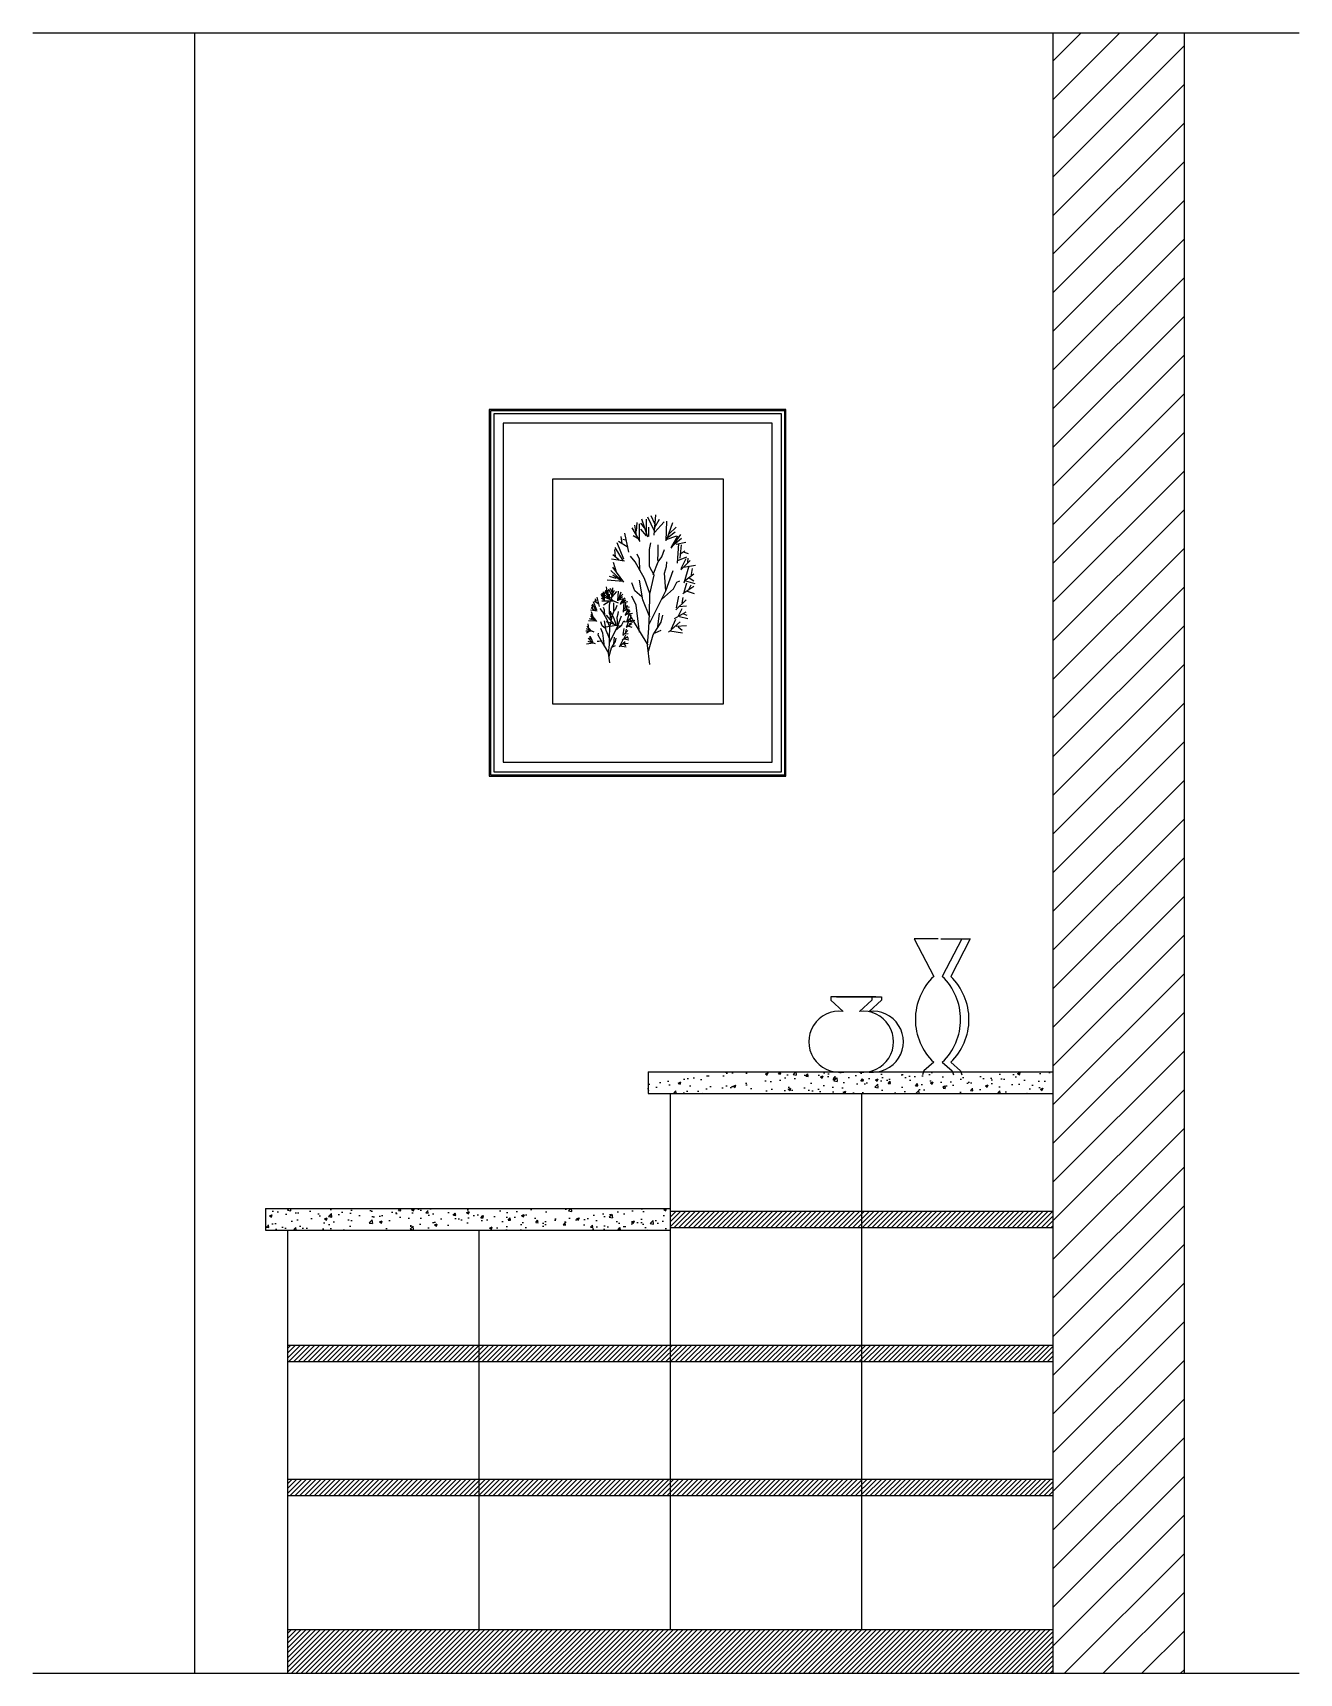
# Model space of a CAD drawing. Header units: millimetres. Extents: x 0 to 2316, y 0 to 3000.
import ezdxf

# ---------------------------------------------------------------- set-up
doc = ezdxf.new("R2010")
doc.units = ezdxf.units.MM
pattern_1 = [(50, (156190.443, -101810.76), (50.208213, -4.392649), [5.25, -57.75]), (355, (156190.443, -101810.76), (-9.712593, 52.65345), [4.2, -46.2]), (100.4514, (156194.627, -101811.127), (40.495657, 48.260768), [4.461813, -49.079948]), (46.1842, (156190.44, -101796.76), (74.706873, -11.58633), [7.875, -86.625]), (96.6356, (156196.67, -101797.73), (65.42639, 68.18825), [6.69272, -73.61991]), (351.1842, (156190.44, -101796.76), (65.426336, 68.188302), [6.3, -69.3]), (21, (156197.443, -101800.26), (41.783494, -28.183322), [5.25, -57.75]), (326, (156197.443, -101800.26), (17.032073, 50.760503), [4.2, -46.2]), (71.4514, (156200.925, -101802.61), (58.815584, 22.577135), [4.461813, -49.079948]), (37.5, (156190.443, -101810.761), (0.8511899, 23.3025698), [0, -45.64, 0, -46.9, 0, -46.375]), (7.5, (156190.443, -101810.761), (18.4148676, 27.6088198), [0, -26.74, 0, -44.59, 0, -17.675]), (327.5, (156174.833, -101810.761), (37.3675705, -1.578841), [0, -17.5, 0, -54.6, 0, -72.45]), (317.5, (156167.833, -101810.76), (40.823032, 7.007349), [0, -22.75, 0, -36.26, 0, -51.45])]
pattern_2 = [(45, (156190.443, -101810.7614), (-4.41941738, 4.41941738), [])]

# ---------------------------------------------------------------- blocks, each defined once
blk = doc.blocks.new('A$C76FC4E5C')
at = {"color": 8}
for p, q in [((542.6, 670.6), (0, 670.6)), ((0, 670.6), (0, 0)), ((540.3, 668.3), (2.3, 668.3)), ((2.3, 668.3), (2.3, 2.3)), ((534.5, 662.6), (8.1, 662.6)), ((8.1, 662.6), (8.1, 8.1)), ((534.5, 8.1), (534.5, 662.6)), ((540.3, 2.3), (540.3, 668.3)), ((542.6, 0), (542.6, 670.6)), ((517.2, 645.3), (25.3, 645.3)), ((25.3, 645.3), (25.3, 25.3)), ((517.2, 25.3), (517.2, 645.3)), ((115.5, 543.3), (115.5, 132.2)), ((428.5, 543.3), (115.5, 543.3)), ((428.5, 132.2), (428.5, 543.3)), ((276.1, 428.9), (261.6, 454.1)), ((269.2, 440.9), (266.2, 458.9)), ((269.2, 448.1), (270.7, 463.7)), ((274.6, 431.3), (274.6, 461.3)), ((283.7, 454.1), (276.9, 462.5)), ((287.5, 439.7), (276.9, 451.7)), ((289.8, 437.3), (279.1, 469.8)), ((287.5, 443.3), (287.5, 469.8)), ((302, 448.1), (289.8, 473.4)), ((292.1, 438.5), (292.1, 455.3)), ((302.8, 461.3), (295.9, 475.8)), ((301.3, 440.9), (304.4, 478.1)), ((302, 454.1), (311.2, 469.8)), ((302, 445.7), (319.6, 464.9)), ((323.4, 430.1), (325, 466.2)), ((325, 432.5), (335.7, 463.7)), ((328.8, 443.3), (341.8, 455.3)), ((246.3, 396.5), (234.1, 426.5)), ((253.9, 418.1), (236.4, 428.9)), ((243.2, 425.3), (241, 438.5)), ((249.4, 431.3), (244, 432.5)), ((255.5, 409.7), (247.8, 444.5)), ((274.6, 432.5), (263.1, 439.7)), ((292.9, 414.5), (295.2, 426.5)), ((308.9, 408.5), (308.9, 422.9)), ((323.4, 432.5), (343.3, 439.7)), ((327.3, 437.3), (340.2, 446.9)), ((332.6, 416.9), (350.2, 442.1)), ((333.4, 419.3), (344.8, 439.7)), ((334.1, 420.5), (351.7, 434.9)), ((341.8, 424.1), (359.3, 427.7)), ((344.1, 389.3), (346.4, 425.3)), ((349.4, 398.9), (351.7, 422.9)), ((247.1, 392.9), (223.4, 396.5)), ((237.1, 395.3), (225.7, 404.9)), ((233.3, 371.3), (227.2, 390.5)), ((231, 401.3), (229.5, 414.5)), ((245.5, 392.9), (230.3, 418.1)), ((266.9, 391.7), (258.5, 402.5)), ((283.7, 361.7), (266.9, 391.7)), ((274.6, 396.5), (270.7, 406.1)), ((275.3, 376.1), (274.6, 396.5)), ((292.9, 383.3), (292.9, 414.5)), ((299.8, 368.9), (308.9, 391.7)), ((308.2, 394.1), (308.9, 408.5)), ((308.9, 391.7), (315.8, 401.3)), ((315.8, 401.3), (320.4, 414.5)), ((324.2, 383.3), (325, 391.7)), ((344.8, 394.1), (361.6, 401.3)), ((348.6, 406.1), (357.8, 412.1)), ((350.2, 377.3), (367.7, 394.1)), ((350.9, 379.7), (360.1, 397.7)), ((356.3, 409.7), (363.9, 407.3)), ((363.2, 390.5), (363.9, 398.9)), ((231.8, 361.7), (219.6, 365.3)), ((241, 358.1), (222.6, 376.1)), ((246.3, 354.5), (225.7, 382.1)), ((241, 356.9), (225.7, 367.7)), ((293.6, 334.1), (283.7, 361.7)), ((301.3, 367.7), (292.9, 383.3)), ((293.6, 332.9), (301.3, 367.7)), ((320.4, 371.3), (324.2, 383.3)), ((322.7, 338.9), (320.4, 371.3)), ((322.7, 338.9), (336.4, 376.1)), ((355.5, 382.1), (376.9, 385.7)), ((356.3, 353.3), (365.4, 384.5)), ((357, 356.9), (373.9, 370.1)), ((365.4, 362.9), (373.9, 356.9)), ((369.3, 365.3), (371.6, 379.7)), ((211.6, 319.7), (204.4, 332.3)), ((208.2, 325.7), (206.7, 334.7)), ((208.2, 329.3), (209, 337.1)), ((210.9, 320.9), (210.9, 335.9)), ((225.7, 320.9), (211.2, 337.7)), ((215.5, 332.3), (212, 336.5)), ((217.4, 325.1), (212, 331.1)), ((218.5, 323.9), (213.2, 340.1)), ((217.3, 328.1), (214.2, 346.1)), ((244.8, 355.7), (215.7, 358.1)), ((217.4, 326.9), (217.4, 340.1)), ((224.6, 329.3), (218.5, 341.9)), ((219.7, 324.5), (219.7, 332.9)), ((225, 335.9), (221.6, 343.1)), ((224.2, 325.7), (225.8, 344.3)), ((224.6, 332.3), (229.2, 340.1)), ((224.6, 328.1), (233.4, 337.7)), ((235.3, 320.3), (236.1, 338.3)), ((236.1, 321.5), (241.4, 337.1)), ((238, 326.9), (244.5, 332.9)), ((266.2, 338.9), (260.8, 353.3)), ((279.1, 328.1), (266.2, 338.9)), ((280.7, 322.1), (274.6, 358.1)), ((292.1, 276.4), (322.7, 338.9)), ((292.9, 296.9), (293.6, 332.9)), ((315, 323.3), (337.2, 342.5)), ((337.2, 342.5), (343.3, 354.5)), ((343.3, 354.5), (348.6, 356.9)), ((354, 334.1), (373.9, 347.3)), ((356.3, 336.5), (361.6, 353.3)), ((358.6, 356.9), (376.1, 352.1)), ((360.1, 338.9), (374.6, 334.1)), ((364.7, 341.3), (369.3, 349.7)), ((197.1, 301.7), (185.3, 303.5)), ((192.2, 302.9), (186.4, 307.7)), ((190.3, 290.9), (187.2, 300.5)), ((189.1, 305.9), (188.4, 312.5)), ((196.4, 301.7), (188.7, 314.3)), ((196.7, 303.5), (190.6, 318.5)), ((200.6, 314.3), (191.8, 319.7)), ((195.2, 317.9), (194.1, 324.5)), ((198.3, 320.9), (195.6, 321.5)), ((201.3, 310.1), (197.5, 327.5)), ((207.1, 301.1), (202.9, 306.5)), ((210.9, 321.5), (205.2, 325.1)), ((213.5, 319.7), (205.8, 319.7)), ((215.5, 286.1), (207.1, 301.1)), ((236.4, 316.1), (208.9, 328.1)), ((218.8, 318.5), (208.9, 312.5)), ((210.9, 303.5), (209, 308.3)), ((211.3, 293.3), (210.9, 303.5)), ((228.7, 319.7), (213.5, 319.7)), ((220, 312.5), (221.2, 318.5)), ((220, 296.9), (220, 312.5)), ((221.9, 288.5), (221.9, 301.7)), ((228, 289.6), (221.9, 300.5)), ((223.5, 289.7), (228.1, 301.1)), ((227.7, 302.3), (228.1, 309.5)), ((228.1, 309.5), (228.1, 316.7)), ((228.1, 301.1), (231.5, 305.9)), ((231.5, 305.9), (233.8, 312.5)), ((235.3, 321.5), (245.3, 325.1)), ((235.7, 296.9), (236.1, 301.1)), ((237.2, 323.9), (243.7, 328.7)), ((239.9, 313.7), (248.7, 326.3)), ((240.3, 314.9), (246, 325.1)), ((240.7, 315.5), (249.5, 322.7)), ((244.5, 317.3), (253.3, 319.1)), ((245.6, 299.9), (246.8, 317.9)), ((246, 302.3), (254.4, 305.9)), ((247.9, 308.3), (252.5, 311.3)), ((248.3, 304.7), (249.5, 316.7)), ((248.7, 293.9), (257.5, 302.3)), ((249.1, 295.1), (253.7, 304.1)), ((251.6, 305.3), (252.4, 312.5)), ((262.3, 286), (251.6, 305.3)), ((251.7, 310.1), (255.6, 308.9)), ((255.2, 300.5), (255.6, 304.7)), ((268.5, 312.5), (260.8, 329.3)), ((274.6, 263.2), (268.5, 312.5)), ((293.6, 290.9), (280.7, 322.1)), ((338.7, 288.5), (360.1, 300.5)), ((341, 304.1), (360.1, 322.1)), ((342.5, 307.7), (346.4, 329.3)), ((345.6, 292.1), (352.5, 306.5)), ((346.4, 310.1), (360.9, 311.3)), ((352.5, 316.1), (354.8, 326.9)), ((186.4, 265.7), (179.2, 274.1)), ((182.2, 269.3), (180.7, 278.3)), ((196, 283.1), (181.5, 284.3)), ((189.5, 286.1), (183.4, 287.9)), ((194.1, 284.3), (184.9, 293.3)), ((196.7, 282.5), (186.4, 296.3)), ((194.1, 283.7), (186.4, 289.1)), ((206.7, 274.7), (204, 281.9)), ((213.2, 269.3), (206.7, 274.7)), ((232.6, 275.3), (208.9, 271.7)), ((213.9, 266.3), (210.9, 284.3)), ((228.7, 277.7), (214.2, 294.5)), ((241, 272.8), (214.2, 282.4)), ((220.4, 272.3), (215.5, 286.1)), ((219.7, 243.5), (234.9, 274.7)), ((224.2, 289.1), (220, 296.9)), ((220, 253.7), (220.4, 271.7)), ((220.4, 271.7), (224.2, 289.1)), ((232.6, 275.3), (228, 289.6)), ((231.1, 266.9), (242.2, 276.5)), ((232.6, 275.3), (232.6, 275.3)), ((233.8, 290.9), (235.7, 296.9)), ((234.9, 274.7), (233.8, 290.9)), ((234.9, 274.7), (241.8, 293.3)), ((242.2, 276.5), (245.3, 282.5)), ((245.3, 282.5), (247.9, 283.7)), ((253.2, 282.4), (247.1, 281.3)), ((250.6, 272.3), (260.5, 278.9)), ((251.4, 296.3), (262.1, 298.1)), ((251.7, 281.9), (256.3, 297.5)), ((251.7, 273.5), (254.4, 281.9)), ((252.1, 283.7), (260.5, 290.3)), ((252.9, 283.7), (261.7, 281.3)), ((266.2, 284.9), (253.2, 282.4)), ((253.7, 274.7), (260.9, 272.3)), ((255.9, 275.9), (258.2, 280.1)), ((256.3, 286.7), (260.5, 283.7)), ((258.2, 287.9), (259.4, 295.1)), ((274.6, 265.6), (262.3, 286)), ((289.1, 239.2), (292.1, 270.4)), ((292.1, 270.4), (292.9, 296.9)), ((299.8, 258.4), (314.3, 281.3)), ((308.2, 272.8), (311.2, 298.1)), ((314.3, 281.3), (317.3, 294.5)), ((328, 263.2), (349.4, 282.4)), ((333.4, 269.2), (341, 287.3)), ((341.8, 274), (360.9, 275.3)), ((345.6, 272.8), (352.5, 266.8)), ((347.9, 292.1), (363.2, 288.5)), ((355.5, 296.9), (361.6, 294.5)), ((180.3, 265.1), (176.5, 265.1)), ((191.8, 263.3), (178, 269.3)), ((183, 264.5), (178, 261.5)), ((189.9, 242.9), (178, 241.1)), ((188, 265.1), (180.3, 265.1)), ((188, 244.1), (180.7, 252.5)), ((194.1, 241.7), (180.7, 246.5)), ((184.5, 249.5), (184.5, 256.1)), ((187.6, 250.1), (184.5, 255.5)), ((189.9, 242.9), (187.6, 250.1)), ((189.9, 242.9), (189.9, 242.9)), ((200.2, 246.5), (197.1, 245.9)), ((199.4, 257.9), (199.8, 261.5)), ((204.8, 248.3), (199.4, 257.9)), ((206.7, 247.7), (200.2, 246.5)), ((207.8, 261.5), (204, 269.9)), ((210.9, 238.1), (204.8, 248.3)), ((210.9, 236.9), (207.8, 261.5)), ((220.4, 250.7), (213.9, 266.3)), ((218.1, 224.8), (219.7, 240.5)), ((219.7, 240.5), (220, 253.7)), ((223.5, 234.5), (230.7, 245.9)), ((227.7, 241.7), (229.2, 254.3)), ((230.7, 245.9), (232.3, 252.5)), ((237.6, 236.9), (248.3, 246.5)), ((240.3, 239.9), (244.1, 248.9)), ((243, 249.5), (253.7, 255.5)), ((244.1, 257.3), (253.7, 266.3)), ((244.5, 242.3), (254, 242.9)), ((244.9, 259.1), (246.8, 269.9)), ((246.4, 251.3), (249.8, 258.5)), ((246.4, 241.7), (249.8, 238.7)), ((246.8, 260.3), (254, 260.9)), ((247.5, 251.3), (255.2, 249.5)), ((249.8, 263.3), (251, 268.7)), ((251.4, 253.7), (254.4, 252.5)), ((290.6, 239.2), (274.6, 265.6)), ((291.4, 228.4), (299.8, 258.4)), ((303.6, 262), (314.3, 266.8)), ((330.3, 265.6), (353.2, 262)), ((218.9, 224.8), (210.9, 238.1)), ((220.4, 207.4), (218.1, 224.8)), ((219.3, 219.4), (223.5, 234.5)), ((225.4, 236.3), (230.7, 238.7)), ((238.8, 238.1), (250.2, 236.3)), ((293.6, 204.4), (289.1, 239.2)), ((115.5, 132.2), (428.5, 132.2)), ((2.3, 2.3), (540.3, 2.3)), ((8.1, 8.1), (534.5, 8.1)), ((25.3, 25.3), (517.2, 25.3)), ((0, 0), (542.6, 0))]:
    blk.add_line(p, q, dxfattribs=at)
blk = doc.blocks.new('A$C1C9B695E')
blk.add_blockref('A$C76FC4E5C', (0, 0))
blk = doc.blocks.new('A$C633A308A')
at = {"color": 8}
for p, q in [((192.3, 248.6), (228, 179.9)), ((236.1, 248.6), (192.3, 248.6)), ((241.1, 248.6), (294.7, 248.6)), ((279.4, 248.6), (243.7, 179.9)), ((294.7, 248.6), (259, 179.9)), ((122, 142.8), (39.6, 142.8)), ((39.6, 142.8), (39.6, 136.8)), ((39.6, 136.8), (62.1, 115.8)), ((50.1, 142.8), (132.5, 142.8)), ((114.5, 136.8), (92, 115.8)), ((132.5, 136.8), (110, 115.8)), ((114.5, 142.8), (114.5, 136.8)), ((132.5, 142.8), (132.5, 136.8)), ((62.1, 115.8), (62.1, 115.8)), ((92, 115.8), (92, 115.8)), ((110, 115.8), (110, 115.8)), ((210.1, 7.6), (207.6, 0)), ((228, 22.9), (210.1, 7.6)), ((243.7, 22.9), (261.5, 7.6)), ((259, 22.9), (276.8, 7.6)), ((261.5, 7.6), (264.1, 0)), ((276.8, 7.6), (279.4, 0))]:
    blk.add_line(p, q, dxfattribs=at)
for centre, radius, start, end in [((303.1, 101.4), 108.7, 133.7717, 226.2283), ((168.5, 101.4), 108.7, 313.7717, 46.2283), ((183.8, 101.4), 108.7, 313.7717, 46.2283), ((55.3, 60.5), 55.8, 83.0596, 276.9404), ((98.8, 60.5), 55.8, 263.0596, 96.9404), ((116.7, 60.5), 55.8, 263.0596, 96.9404)]:
    blk.add_arc(centre, radius, start, end, dxfattribs=at)
blk = doc.blocks.new('A$C3BE170FD')
blk.add_blockref('A$C633A308A', (0.5, 0))

msp = doc.modelspace()

# ---------------------------------------------------------------- hatches: boundary and pattern name
h = msp.add_hatch()
h.set_pattern_fill('ANSI31', color=8, scale=400, style=0)
h.set_pattern_definition([(45, (156190.443, -101810.76), (-35.355339, 35.355339), [])])
h.paths.add_polyline_path([(2105.7, 3000), (1865.7, 3000), (1865.7, 0), (2105.7, 0)])
h = msp.add_hatch()
h.set_pattern_fill('AR-CONC', color=4, scale=7, style=0)
h.set_pattern_definition(pattern_1)
h.paths.add_polyline_path([(1865.7, 1060), (1865.7, 1100), (1125.7, 1100), (1125.7, 1060)])
h = msp.add_hatch()
h.set_pattern_fill('AR-CONC', color=4, scale=7, style=0)
h.set_pattern_definition(pattern_1)
h.paths.add_polyline_path([(425.7, 850), (425.7, 810), (1165.7, 810), (1165.7, 850)])
h = msp.add_hatch()
h.set_pattern_fill('ANSI31', color=8, scale=50, style=0)
h.set_pattern_definition(pattern_2)
h.paths.add_polyline_path([(1515.7, 815), (1515.7, 845), (1165.7, 845), (1165.7, 815)])
h.paths.add_polyline_path([(1865.7, 815), (1865.7, 845), (1515.7, 845), (1515.7, 815)])
h.paths.add_polyline_path([(1865.7, 570), (1865.7, 600), (1515.7, 600), (1515.7, 570)])
h.paths.add_polyline_path([(1165.7, 600), (1165.7, 570), (1515.7, 570), (1515.7, 600)])
h.paths.add_polyline_path([(1165.7, 355), (1165.7, 325), (1515.7, 325), (1515.7, 355)])
h.paths.add_polyline_path([(1515.7, 355), (1515.7, 325), (1865.7, 325), (1865.7, 355)])
h.paths.add_polyline_path([(1165.7, 570), (1165.7, 600), (815.7, 600), (815.7, 570)])
h.paths.add_polyline_path([(465.7, 600), (465.7, 570), (815.7, 570), (815.7, 600)])
h.paths.add_polyline_path([(465.7, 355), (465.7, 325), (815.7, 325), (815.7, 355)])
h.paths.add_polyline_path([(815.7, 355), (815.7, 325), (1165.7, 325), (1165.7, 355)])
h = msp.add_hatch()
h.set_pattern_fill('ANSI31', color=8, scale=50, style=0)
h.set_pattern_definition(pattern_2)
h.paths.add_polyline_path([(465.7, 80), (465.7, 0), (1865.7, 0), (1865.7, 80)])

# ---------------------------------------------------------------- linework, layer by layer
for p, q in [((0, 3000), (2316.3, 3000)), ((295.7, 3000), (295.7, 0)), ((1865.7, 3000), (1865.7, 0)), ((2105.7, 3000), (2105.7, 0)), ((0, 0), (2316.3, 0))]:
    msp.add_line(p, q)
at = {"color": 4}
for p, q in [((1125.7, 1100), (1125.7, 1060)), ((1125.7, 1100), (1865.7, 1100)), ((1125.7, 1060), (1865.7, 1060)), ((1165.7, 1060), (1165.7, 80)), ((1515.7, 1060), (1515.7, 80)), ((425.7, 850), (1165.7, 850)), ((425.7, 850), (425.7, 810)), ((425.7, 810), (1165.7, 810)), ((465.7, 810), (465.7, 0)), ((815.7, 810), (815.7, 80)), ((465.7, 80), (1865.7, 80))]:
    msp.add_line(p, q, dxfattribs=at)
at = {"color": 8}
for p, q in [((1165.7, 845), (1865.7, 845)), ((1165.7, 815), (1865.7, 815)), ((465.7, 600), (1865.7, 600)), ((465.7, 570), (1865.7, 570)), ((465.7, 355), (1865.7, 355)), ((465.7, 325), (1865.7, 325))]:
    msp.add_line(p, q, dxfattribs=at)

# ---------------------------------------------------------------- block references
at = {"color": 4}
for name, p in [('A$C1C9B695E', (834.9, 1640.6)), ('A$C3BE170FD', (1419.3, 1094.3))]:
    msp.add_blockref(name, p, dxfattribs=at)

doc.saveas('drawing.dxf')
